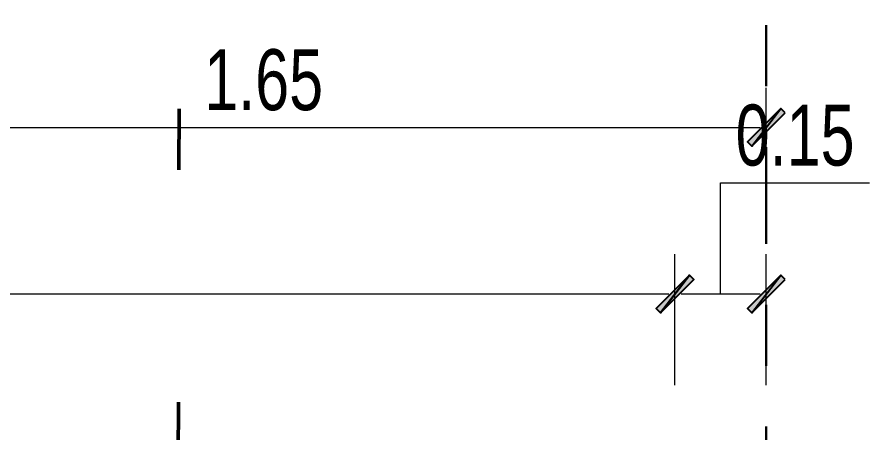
# Model space of a CAD drawing. Header units: millimetres. Extents: x 10612.9 to 10705, y -16533.4 to -16503.9.
# Drawn here: x 10620.686 to 10622.095, y -16506.656 to -16505.973 of the extents above; entities that cross this region are included whole.
import ezdxf
from ezdxf.enums import TextEntityAlignment as Align

# ---------------------------------------------------------------- set-up
doc = ezdxf.new("R2010")
doc.units = ezdxf.units.MM
doc.linetypes.add('DASHDOTX2', pattern=[50.8, 25.4, -12.7, 0, -12.7])
doc.linetypes.add('Punto & Rayas', pattern=[0.335139, 0.15875, -0.088194, 0, -0.088194])
doc.layers.add('0.6', color=252, linetype='Continuous', lineweight=50)
doc.layers.add('Nuevo_Estructura - Forjados', color=7, linetype='Continuous')
doc.layers.add('Nuevo_Estructura - Forjados_Pluma_Nº__209', color=7, linetype='Continuous', lineweight=30, true_color=0x3e4f7b)
doc.layers.add('Nuevo_Estructura - Forjados_Pluma_Nº__219', color=7, linetype='Continuous', lineweight=13, true_color=0x404b6a)
doc.styles.add('Estilo_Generado_1', font='arial.ttf')
doc.styles.add('mahico', font='GOTHIC.TTF', dxfattribs={"width": 0.75})
doc.dimstyles.new('Copia de 50 P', dxfattribs={"dimtxt": 0.1, "dimasz": 0.01, "dimexe": 0.065, "dimexo": 0.0625, "dimgap": 0.025, "dimtad": 1, "dimtih": 1, "dimtoh": 1, "dimzin": 0, "dimdsep": 46, "dimtxsty": 'mahico', "dimblk": 'pa cotas', "dimcen": 0.09, "dimdle": 0.3, "dimclrd": 256, "dimclre": 256, "dimclrt": 256, "dimadec": 0, "dimazin": 0, "dimtfac": 1, "dimtofl": 0, "dimtmove": 0, "dimatfit": 3, "dimfxl": 0.15, "dimfxlon": 1, "dimtolj": 1, "dimtzin": 0, "dimlwd": 5, "dimlwe": 5, "dimarcsym": 0})

# ---------------------------------------------------------------- blocks, each defined once
blk = doc.blocks.new('hjygfvdc')
at = {"layer": '0.6', "linetype": 'DASHDOTX2', "ltscale": 0.03}
blk.add_line((3035.269, 68.8445), (3035.3233, 92.8394), dxfattribs=at)
blk = doc.blocks.new('Marcador de red estándar')
at = {"layer": 'Nuevo_Estructura - Forjados_Pluma_Nº__209', "color": 167, "linetype": 'Punto & Rayas', "lineweight": 30, "true_color": 0x3e4f7b}
blk.add_line((9.9, 0), (10.9, 0), dxfattribs=at)
at = {"layer": 'Nuevo_Estructura - Forjados_Pluma_Nº__219', "color": 167, "lineweight": 13, "true_color": 0x404b6a, "style": 'Estilo_Generado_1'}
for tag, p in [('AC_MarkerText_1_0', (-10.9725, -0.04)), ('AC_MarkerText_1_1', (11.2275, -0.04))]:
    blk.add_attdef(tag, text='', height=0.175, rotation=270, dxfattribs=at).set_placement(p, align=Align.TOP_CENTER)
blk = doc.blocks.new('pa cotas')
h = blk.add_hatch(color=256)
h.paths.add_polyline_path([(2.38, 3.09), (-3.09, -2.38), (-2.38, -3.09)])
h.paths.add_polyline_path([(3.09, 2.38), (2.38, 3.09), (-2.38, -3.09)])
blk.add_line((-2.38, -3.09), (2.38, 3.09))
blk.add_lwpolyline([(3.09, 2.38), (2.38, 3.09), (-3.09, -2.38), (-2.38, -3.09)], close=True)
blk = doc.blocks.new('*D681')
at = {"lineweight": 5, "transparency": 16777216}
for p, q in [((10605.8027, -16551.7931), (10605.8027, -16551.5781)), ((10607.4527, -16551.7931), (10607.4527, -16551.5781)), ((10605.8127, -16551.6431), (10607.4427, -16551.6431))]:
    blk.add_line(p, q, dxfattribs=at)
at = {"layer": 'Defpoints', "color": 0, "transparency": 16777216}
for p in [(10607.4527, -16551.6431), (10605.8027, -16552.1931), (10607.4527, -16552.1931)]:
    blk.add_point(p, dxfattribs=at)
at = {"lineweight": 5, "transparency": 16777216, "xscale": 0.01, "yscale": 0.01, "zscale": 0.01, "rotation": 180}
blk.add_blockref('pa cotas', (10605.8027, -16551.6431), dxfattribs=at)
at = {"lineweight": 5, "transparency": 16777216, "xscale": 0.01, "yscale": 0.01, "zscale": 0.01}
blk.add_blockref('pa cotas', (10607.4527, -16551.6431), dxfattribs=at)
at = {"transparency": 16777216, "insert": (10606.6277, -16551.5656), "char_height": 0.1, "attachment_point": 5, "style": 'mahico'}
blk.add_mtext('\\A1;1.65', dxfattribs=at)
blk = doc.blocks.new('*D865')
at = {"lineweight": 5, "transparency": 16777216}
for p, q in [((10615.0656, -16506.5777), (10615.0656, -16506.3627)), ((10621.7656, -16506.5777), (10621.7656, -16506.3627)), ((10615.0756, -16506.4277), (10621.7556, -16506.4277))]:
    blk.add_line(p, q, dxfattribs=at)
at = {"layer": 'Defpoints', "color": 0, "transparency": 16777216}
for p in [(10621.7656, -16506.4277), (10615.0656, -16506.7043), (10621.7656, -16506.7043)]:
    blk.add_point(p, dxfattribs=at)
at = {"lineweight": 5, "transparency": 16777216, "xscale": 0.01, "yscale": 0.01, "zscale": 0.01, "rotation": 180}
blk.add_blockref('pa cotas', (10615.0656, -16506.4277), dxfattribs=at)
at = {"lineweight": 5, "transparency": 16777216, "xscale": 0.01, "yscale": 0.01, "zscale": 0.01}
blk.add_blockref('pa cotas', (10621.7656, -16506.4277), dxfattribs=at)
at = {"transparency": 16777216, "insert": (10618.4156, -16506.3502), "char_height": 0.1, "attachment_point": 5, "style": 'mahico'}
blk.add_mtext('\\A1;6.70', dxfattribs=at)
blk = doc.blocks.new('*D866')
at = {"lineweight": 5, "transparency": 16777216}
for p, q in [((10621.8406, -16506.4277), (10621.8406, -16506.2452)), ((10621.8406, -16506.2452), (10622.0852, -16506.2452)), ((10621.7656, -16506.5777), (10621.7656, -16506.3627)), ((10621.9156, -16506.5777), (10621.9156, -16506.3627)), ((10621.7756, -16506.4277), (10621.9056, -16506.4277))]:
    blk.add_line(p, q, dxfattribs=at)
at = {"layer": 'Defpoints', "color": 0, "transparency": 16777216}
for p in [(10621.9156, -16506.4277), (10621.7656, -16506.7043), (10621.9156, -16506.7043)]:
    blk.add_point(p, dxfattribs=at)
at = {"lineweight": 5, "transparency": 16777216, "xscale": 0.01, "yscale": 0.01, "zscale": 0.01, "rotation": 180}
blk.add_blockref('pa cotas', (10621.7656, -16506.4277), dxfattribs=at)
at = {"lineweight": 5, "transparency": 16777216, "xscale": 0.01, "yscale": 0.01, "zscale": 0.01}
blk.add_blockref('pa cotas', (10621.9156, -16506.4277), dxfattribs=at)
at = {"transparency": 16777216, "insert": (10621.9629, -16506.1677), "char_height": 0.1, "attachment_point": 5, "style": 'mahico'}
blk.add_mtext('\\A1;0.15', dxfattribs=at)
blk = doc.blocks.new('fdvfvfdvdf')
at = {"layer": 'Nuevo_Estructura - Forjados', "color": 8, "linetype": 'Continuous', "lineweight": 15, "rotation": 90}
blk.add_blockref('Marcador de red estándar', (10607.4527, -16562.1931), dxfattribs=at)
dim = blk.add_linear_dim(base=(10607.4527, -16551.6431), p1=(10605.8027, -16552.1931), p2=(10607.4527, -16552.1931), dimstyle='Copia de 50 P', override={"dimtmove": 1})
dim.commit()
dim.dimension.update_dxf_attribs({"geometry": '*D681', "text_midpoint": (10606.6277, -16551.5656)})

msp = doc.modelspace()

# ---------------------------------------------------------------- block references
at = {"lineweight": 70}
msp.add_blockref('hjygfvdc', (7585.632, -16597.3236), dxfattribs=at)
msp.add_blockref('fdvfvfdvdf', (14.4628, 45.4888))

# ---------------------------------------------------------------- dimensions: what is measured, and where the dimension line sits
for base, p1, p2, picture, middle in [((10621.9156, -16506.4277), (10621.7656, -16506.7043), (10621.9156, -16506.7043), '*D866', (10621.8656, -16506.1677)), ((10621.7656, -16506.4277), (10615.0656, -16506.7043), (10621.7656, -16506.7043), '*D865', (10618.4156, -16506.3502))]:
    dim = msp.add_linear_dim(base=base, p1=p1, p2=p2, dimstyle='Copia de 50 P', override={"dimtmove": 1})
    dim.commit()
    dim.dimension.update_dxf_attribs({"geometry": picture, "text_midpoint": middle})

doc.saveas('drawing.dxf')
